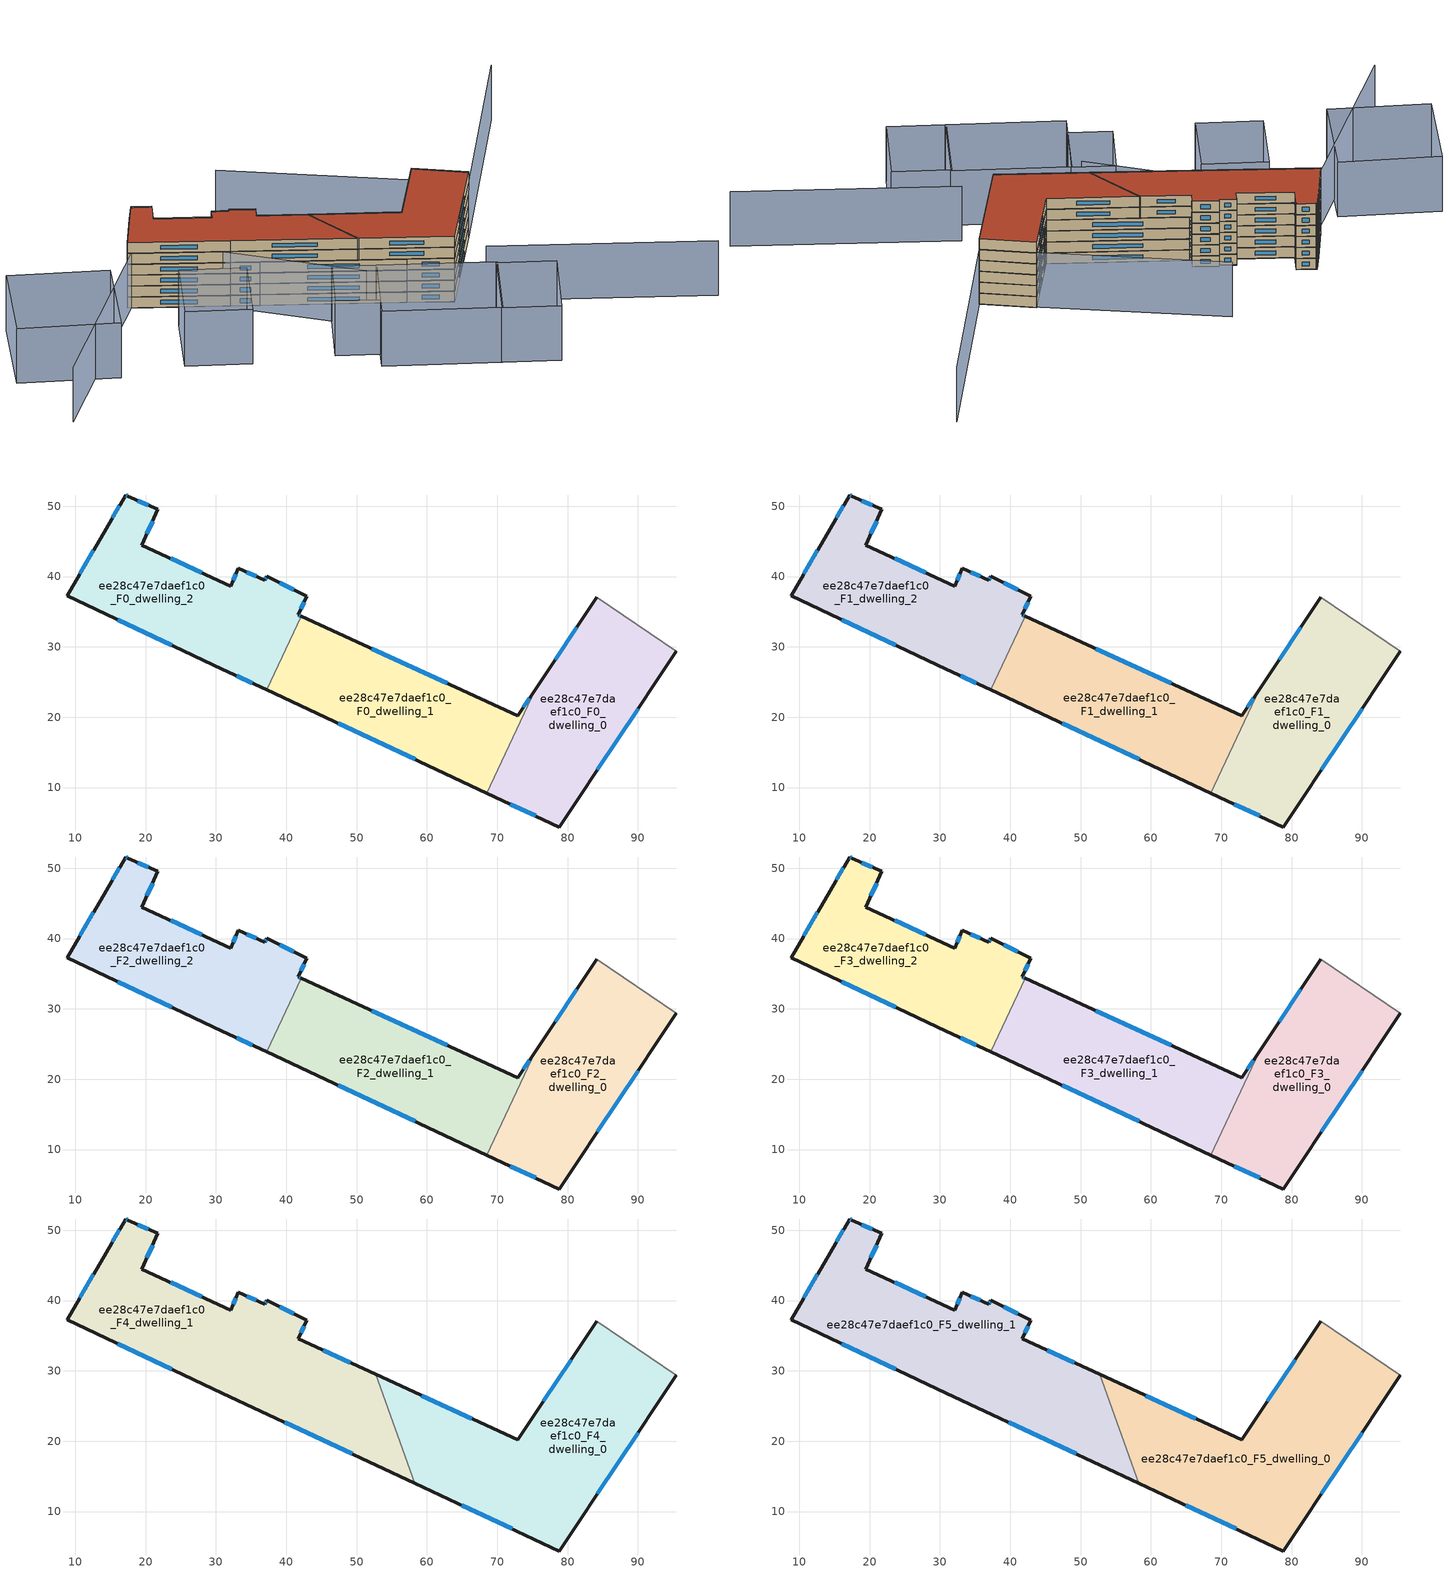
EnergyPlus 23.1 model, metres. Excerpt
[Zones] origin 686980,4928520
ee28c47e7daef1c0_F0_dwelling_0
 floor ground (EU_floor_Construction): 78.81,4.39 95.43,29.36 84.15,37.07 75.37,23.88 68.5,9.22 z0
 wall outside (EU_wall_Construction): 75.37,23.88 84.15,37.07 / 95.43,29.36 78.81,4.39 68.5,9.22 z0:3
 wall to ee28c47e7daef1c0_F0_dwelling_1 (EU_wall_Construction): 68.5,9.22 75.37,23.88 z0:3
 wall adiabatic (EU_wall_Construction): 84.15,37.07 95.43,29.36 z0:3
 window (EU_Window_Construction): 75.46,5.96 71.85,7.65 / 78.22,28.17 81.3,32.78 / 90.03,21.24 84.22,12.51 z0.98:2.02
ee28c47e7daef1c0_F0_dwelling_1
 floor ground (EU_floor_Construction): 68.5,9.22 75.37,23.88 72.91,20.19 42.16,34.37 37.24,23.88 z0
 wall outside (EU_wall_Construction): 68.5,9.22 37.24,23.88 / 42.16,34.37 72.91,20.19 75.37,23.88 z0:3
 wall to ee28c47e7daef1c0_F0_dwelling_2 (EU_wall_Construction): 37.24,23.88 42.16,34.37 z0:3
 window (EU_Window_Construction): 58.33,13.99 47.4,19.11 / 52.16,29.76 62.91,24.8 / 73.71,21.39 74.57,22.68 z0.98:2.02
ee28c47e7daef1c0_F0_dwelling_2
 floor ground (EU_floor_Construction): 37.24,23.88 42.16,34.37 41.66,34.6 42.93,37.21 37.19,40.02 36.94,39.5 33.16,41.15 32.09,38.63 19.43,44.47 21.73,49.54 17.47,51.41 17.17,51.6 14.36,46.81 8.86,37.29 30.89,26.85 z0
 wall outside (EU_wall_Construction): 37.24,23.88 30.89,26.85 8.86,37.29 14.36,46.81 17.17,51.6 17.47,51.41 21.73,49.54 19.43,44.47 32.09,38.63 33.16,41.15 36.94,39.5 37.19,40.02 42.93,37.21 41.66,34.6 42.16,34.37 z0:3
 window (EU_Window_Construction): 39.06,39.11 41.07,38.12 / 42.52,36.36 42.08,35.45 / 41.82,34.53 42,34.45 / 35.17,24.84 32.96,25.88 / 23.73,30.25 16.03,33.89 / 10.65,40.39 12.58,43.71 / 15.28,48.37 16.25,50.04 / 17.27,51.54 17.37,51.47 / 18.86,50.8 20.35,50.15 / 20.99,47.89 20.18,46.12 / 23.55,42.57 27.98,40.53 / 32.44,39.45 32.82,40.33 / 34.39,40.61 35.71,40.04 / 37.03,39.67 37.11,39.85 z0.98:2.02
ee28c47e7daef1c0_F1_dwelling_0
 floor to ee28c47e7daef1c0_F0_dwelling_0 (EU_floor_Construction): 78.81,4.39 95.43,29.36 84.15,37.07 75.37,23.88 68.5,9.22 z3
 wall outside (EU_wall_Construction): 75.37,23.88 84.15,37.07 / 95.43,29.36 78.81,4.39 68.5,9.22 z3:6
 wall to ee28c47e7daef1c0_F1_dwelling_1 (EU_wall_Construction): 68.5,9.22 75.37,23.88 z3:6
 wall adiabatic (EU_wall_Construction): 84.15,37.07 95.43,29.36 z3:6
 window (EU_Window_Construction): 75.46,5.96 71.85,7.65 / 78.22,28.17 81.3,32.78 / 90.03,21.24 84.22,12.51 z3.98:5.02
ee28c47e7daef1c0_F1_dwelling_1
 floor to ee28c47e7daef1c0_F0_dwelling_1 (EU_floor_Construction): 68.5,9.22 75.37,23.88 72.91,20.19 42.16,34.37 37.24,23.88 z3
 wall outside (EU_wall_Construction): 68.5,9.22 37.24,23.88 / 42.16,34.37 72.91,20.19 75.37,23.88 z3:6
 wall to ee28c47e7daef1c0_F1_dwelling_2 (EU_wall_Construction): 37.24,23.88 42.16,34.37 z3:6
 window (EU_Window_Construction): 58.33,13.99 47.4,19.11 / 52.16,29.76 62.91,24.8 / 73.71,21.39 74.57,22.68 z3.98:5.02
ee28c47e7daef1c0_F1_dwelling_2
 floor to ee28c47e7daef1c0_F0_dwelling_2 (EU_floor_Construction): 37.24,23.88 42.16,34.37 41.66,34.6 42.93,37.21 37.19,40.02 36.94,39.5 33.16,41.15 32.09,38.63 19.43,44.47 21.73,49.54 17.47,51.41 17.17,51.6 14.36,46.81 8.86,37.29 30.89,26.85 z3
 wall outside (EU_wall_Construction): 37.24,23.88 30.89,26.85 8.86,37.29 14.36,46.81 17.17,51.6 17.47,51.41 21.73,49.54 19.43,44.47 32.09,38.63 33.16,41.15 36.94,39.5 37.19,40.02 42.93,37.21 41.66,34.6 42.16,34.37 z3:6
 window (EU_Window_Construction): 39.06,39.11 41.07,38.12 / 42.52,36.36 42.08,35.45 / 41.82,34.53 42,34.45 / 35.17,24.84 32.96,25.88 / 23.73,30.25 16.03,33.89 / 10.65,40.39 12.58,43.71 / 15.28,48.37 16.25,50.04 / 17.27,51.54 17.37,51.47 / 18.86,50.8 20.35,50.15 / 20.99,47.89 20.18,46.12 / 23.55,42.57 27.98,40.53 / 32.44,39.45 32.82,40.33 / 34.39,40.61 35.71,40.04 / 37.03,39.67 37.11,39.85 z3.98:5.02
ee28c47e7daef1c0_F2_dwelling_0
 floor to ee28c47e7daef1c0_F1_dwelling_0 (EU_floor_Construction): 78.81,4.39 95.43,29.36 84.15,37.07 75.37,23.88 68.5,9.22 z6
 wall outside (EU_wall_Construction): 75.37,23.88 84.15,37.07 / 95.43,29.36 78.81,4.39 68.5,9.22 z6:9
 wall to ee28c47e7daef1c0_F2_dwelling_1 (EU_wall_Construction): 68.5,9.22 75.37,23.88 z6:9
 wall adiabatic (EU_wall_Construction): 84.15,37.07 95.43,29.36 z6:9
 window (EU_Window_Construction): 75.46,5.96 71.85,7.65 / 78.22,28.17 81.3,32.78 / 90.03,21.24 84.22,12.51 z6.98:8.02
ee28c47e7daef1c0_F2_dwelling_1
 floor to ee28c47e7daef1c0_F1_dwelling_1 (EU_floor_Construction): 68.5,9.22 75.37,23.88 72.91,20.19 42.16,34.37 37.24,23.88 z6
 wall outside (EU_wall_Construction): 68.5,9.22 37.24,23.88 / 42.16,34.37 72.91,20.19 75.37,23.88 z6:9
 wall to ee28c47e7daef1c0_F2_dwelling_2 (EU_wall_Construction): 37.24,23.88 42.16,34.37 z6:9
 window (EU_Window_Construction): 58.33,13.99 47.4,19.11 / 52.16,29.76 62.91,24.8 / 73.71,21.39 74.57,22.68 z6.98:8.02
ee28c47e7daef1c0_F2_dwelling_2
 floor to ee28c47e7daef1c0_F1_dwelling_2 (EU_floor_Construction): 37.24,23.88 42.16,34.37 41.66,34.6 42.93,37.21 37.19,40.02 36.94,39.5 33.16,41.15 32.09,38.63 19.43,44.47 21.73,49.54 17.47,51.41 17.17,51.6 14.36,46.81 8.86,37.29 30.89,26.85 z6
 wall outside (EU_wall_Construction): 37.24,23.88 30.89,26.85 8.86,37.29 14.36,46.81 17.17,51.6 17.47,51.41 21.73,49.54 19.43,44.47 32.09,38.63 33.16,41.15 36.94,39.5 37.19,40.02 42.93,37.21 41.66,34.6 42.16,34.37 z6:9
 window (EU_Window_Construction): 39.06,39.11 41.07,38.12 / 42.52,36.36 42.08,35.45 / 41.82,34.53 42,34.45 / 35.17,24.84 32.96,25.88 / 23.73,30.25 16.03,33.89 / 10.65,40.39 12.58,43.71 / 15.28,48.37 16.25,50.04 / 17.27,51.54 17.37,51.47 / 18.86,50.8 20.35,50.15 / 20.99,47.89 20.18,46.12 / 23.55,42.57 27.98,40.53 / 32.44,39.45 32.82,40.33 / 34.39,40.61 35.71,40.04 / 37.03,39.67 37.11,39.85 z6.98:8.02
ee28c47e7daef1c0_F3_dwelling_0
 floor to ee28c47e7daef1c0_F2_dwelling_0 (EU_floor_Construction): 78.81,4.39 95.43,29.36 84.15,37.07 75.37,23.88 68.5,9.22 z9
 wall outside (EU_wall_Construction): 75.37,23.88 84.15,37.07 / 95.43,29.36 78.81,4.39 68.5,9.22 z9:12
 wall to ee28c47e7daef1c0_F3_dwelling_1 (EU_wall_Construction): 68.5,9.22 75.37,23.88 z9:12
 wall adiabatic (EU_wall_Construction): 84.15,37.07 95.43,29.36 z9:12
 window (EU_Window_Construction): 75.46,5.96 71.85,7.65 / 78.22,28.17 81.3,32.78 / 90.03,21.24 84.22,12.51 z9.98:11.02
ee28c47e7daef1c0_F3_dwelling_1
 floor to ee28c47e7daef1c0_F2_dwelling_1 (EU_floor_Construction): 68.5,9.22 75.37,23.88 72.91,20.19 42.16,34.37 37.24,23.88 z9
 wall outside (EU_wall_Construction): 68.5,9.22 37.24,23.88 / 42.16,34.37 72.91,20.19 75.37,23.88 z9:12
 wall to ee28c47e7daef1c0_F3_dwelling_2 (EU_wall_Construction): 37.24,23.88 42.16,34.37 z9:12
 window (EU_Window_Construction): 58.33,13.99 47.4,19.11 / 52.16,29.76 62.91,24.8 / 73.71,21.39 74.57,22.68 z9.98:11.02
ee28c47e7daef1c0_F3_dwelling_2
 floor to ee28c47e7daef1c0_F2_dwelling_2 (EU_floor_Construction): 37.24,23.88 42.16,34.37 41.66,34.6 42.93,37.21 37.19,40.02 36.94,39.5 33.16,41.15 32.09,38.63 19.43,44.47 21.73,49.54 17.47,51.41 17.17,51.6 14.36,46.81 8.86,37.29 30.89,26.85 z9
 wall outside (EU_wall_Construction): 37.24,23.88 30.89,26.85 8.86,37.29 14.36,46.81 17.17,51.6 17.47,51.41 21.73,49.54 19.43,44.47 32.09,38.63 33.16,41.15 36.94,39.5 37.19,40.02 42.93,37.21 41.66,34.6 42.16,34.37 z9:12
 window (EU_Window_Construction): 39.06,39.11 41.07,38.12 / 42.52,36.36 42.08,35.45 / 41.82,34.53 42,34.45 / 35.17,24.84 32.96,25.88 / 23.73,30.25 16.03,33.89 / 10.65,40.39 12.58,43.71 / 15.28,48.37 16.25,50.04 / 17.27,51.54 17.37,51.47 / 18.86,50.8 20.35,50.15 / 20.99,47.89 20.18,46.12 / 23.55,42.57 27.98,40.53 / 32.44,39.45 32.82,40.33 / 34.39,40.61 35.71,40.04 / 37.03,39.67 37.11,39.85 z9.98:11.02
ee28c47e7daef1c0_F4_dwelling_0
 floor to ee28c47e7daef1c0_F3_dwelling_0 (EU_floor_Construction): 78.81,4.39 95.43,29.36 84.15,37.07 75.37,23.88 68.5,9.22 z12
 floor to ee28c47e7daef1c0_F3_dwelling_1 (EU_floor_Construction): 68.5,9.22 75.37,23.88 72.91,20.19 52.71,29.51 58.25,14.03 z12
 wall outside (EU_wall_Construction): 95.43,29.36 78.81,4.39 58.25,14.03 / 52.71,29.51 72.91,20.19 84.15,37.07 z12:15
 wall to ee28c47e7daef1c0_F4_dwelling_1 (EU_wall_Construction): 58.25,14.03 52.71,29.51 z12:15
 wall adiabatic (EU_wall_Construction): 84.15,37.07 95.43,29.36 z12:15
 window (EU_Window_Construction): 90.03,21.24 84.22,12.51 / 72.13,7.52 64.94,10.89 / 59.28,26.48 66.34,23.22 / 76.57,25.68 80.5,31.58 z12.98:14.02
ee28c47e7daef1c0_F4_dwelling_1
 floor to ee28c47e7daef1c0_F3_dwelling_2 (EU_floor_Construction): 37.24,23.88 42.16,34.37 41.66,34.6 42.93,37.21 37.19,40.02 36.94,39.5 33.16,41.15 32.09,38.63 19.43,44.47 21.73,49.54 17.47,51.41 17.17,51.6 14.36,46.81 8.86,37.29 30.89,26.85 z12
 floor to ee28c47e7daef1c0_F3_dwelling_1 (EU_floor_Construction): 58.25,14.03 52.71,29.51 42.16,34.37 37.24,23.88 z12
 wall outside (EU_wall_Construction): 58.25,14.03 30.89,26.85 8.86,37.29 14.36,46.81 17.17,51.6 17.47,51.41 21.73,49.54 19.43,44.47 32.09,38.63 33.16,41.15 36.94,39.5 37.19,40.02 42.93,37.21 41.66,34.6 52.71,29.51 z12:15
 window (EU_Window_Construction): 39.06,39.11 41.07,38.12 / 42.52,36.36 42.08,35.45 / 45.26,32.94 49.12,31.16 / 49.35,18.2 39.79,22.68 / 23.73,30.25 16.03,33.89 / 10.65,40.39 12.58,43.71 / 15.28,48.37 16.25,50.04 / 17.27,51.54 17.37,51.47 / 18.86,50.8 20.35,50.15 / 20.99,47.89 20.18,46.12 / 23.55,42.57 27.98,40.53 / 32.44,39.45 32.82,40.33 / 34.39,40.61 35.71,40.04 / 37.03,39.67 37.11,39.85 z12.98:14.02
ee28c47e7daef1c0_F5_dwelling_0
 floor to ee28c47e7daef1c0_F4_dwelling_0 (EU_floor_Construction): 78.81,4.39 95.43,29.36 84.15,37.07 72.91,20.19 52.71,29.51 58.25,14.03 z15
 wall outside (EU_wall_Construction): 95.43,29.36 78.81,4.39 58.25,14.03 / 52.71,29.51 72.91,20.19 84.15,37.07 z15:18
 wall to ee28c47e7daef1c0_F5_dwelling_1 (EU_wall_Construction): 58.25,14.03 52.71,29.51 z15:18
 wall adiabatic (EU_wall_Construction): 84.15,37.07 95.43,29.36 z15:18
 window (EU_Window_Construction): 90.03,21.24 84.22,12.51 / 72.13,7.52 64.94,10.89 / 59.28,26.48 66.34,23.22 / 76.57,25.68 80.5,31.58 z15.98:17.02
 roof outside (EU_roof_Construction): 95.43,29.36 78.81,4.39 58.25,14.03 52.71,29.51 72.91,20.19 84.15,37.07 z18
ee28c47e7daef1c0_F5_dwelling_1
 floor to ee28c47e7daef1c0_F4_dwelling_1 (EU_floor_Construction): 58.25,14.03 52.71,29.51 41.66,34.6 42.93,37.21 37.19,40.02 36.94,39.5 33.16,41.15 32.09,38.63 19.43,44.47 21.73,49.54 17.47,51.41 17.17,51.6 14.36,46.81 8.86,37.29 30.89,26.85 z15
 wall outside (EU_wall_Construction): 58.25,14.03 30.89,26.85 8.86,37.29 14.36,46.81 17.17,51.6 17.47,51.41 21.73,49.54 19.43,44.47 32.09,38.63 33.16,41.15 36.94,39.5 37.19,40.02 42.93,37.21 41.66,34.6 52.71,29.51 z15:18
 window (EU_Window_Construction): 39.06,39.11 41.07,38.12 / 42.52,36.36 42.08,35.45 / 45.26,32.94 49.12,31.16 / 49.35,18.2 39.79,22.68 / 23.73,30.25 16.03,33.89 / 10.65,40.39 12.58,43.71 / 15.28,48.37 16.25,50.04 / 17.27,51.54 17.37,51.47 / 18.86,50.8 20.35,50.15 / 20.99,47.89 20.18,46.12 / 23.55,42.57 27.98,40.53 / 32.44,39.45 32.82,40.33 / 34.39,40.61 35.71,40.04 / 37.03,39.67 37.11,39.85 z15.98:17.02
 roof outside (EU_roof_Construction): 42.93,37.21 41.66,34.6 52.71,29.51 58.25,14.03 30.89,26.85 8.86,37.29 14.36,46.81 17.17,51.6 17.47,51.41 21.73,49.54 19.43,44.47 32.09,38.63 33.16,41.15 36.94,39.5 37.19,40.02 z18
shading: -26.56,-3.48 13.77,41.48 / 13.77,41.48 55.22,4.3 / 135.29,-21.41 85.61,1.42 / 125.07,75.23 95.43,29.36 / 95.43,29.36 45.1,61.88 / 88.86,-31.11 75.8,-25.36 / 75.8,-25.36 84.17,-6.37 / 84.17,-6.37 97.23,-12.13 / 97.23,-12.13 88.86,-31.11 / 76.08,-25.48 49.88,-13.94 / 49.88,-13.94 58.44,5.49 / 58.44,5.49 84.64,-6.05 / 84.64,-6.05 76.08,-25.48 / 58.67,5.49 52.08,-9.07 / 52.08,-9.07 42.41,-4.69 / 42.41,-4.69 49,9.86 / 49,9.86 58.67,5.49 / 8.54,7.2 16.09,24.82 / 16.09,24.82 30.89,18.48 / 30.89,18.48 23.34,0.86 / 23.34,0.86 8.54,7.2 / -7.1,9.51 -30.15,18.51 / -30.15,18.51 -21.26,41.3 / -21.26,41.3 1.8,32.3 / 1.8,32.3 -7.1,9.51 z0:15
[Building]
EU S2 Campaign: North Axis=0; Terrain=City; Solar Distribution=FullExterior
[Site:Location]
Bologna: Latitude=44.5; Longitude=11.25; Time Zone=1; Elevation=37
[SizingPeriod:WeatherFileDays]
AnnualSizingPeriod: Begin Month=1; Begin Day of Month=1; End Month=12; End Day of Month=31; Day of Week for Start Day=Monday; Use Weather File Daylight Saving Period=No; Use Weather File Rain and Snow Indicators=No
[MATERIAL]
EU_InternalMass_Material: Roughness=MediumRough; Thickness=0.1; Conductivity=1; Density=1800; Specific Heat=900; Thermal Absorptance=0.9; Solar Absorptance=0.7; Visible Absorptance=0.7
[MATERIAL:NOMASS] Roughness=MediumRough; Thermal Absorptance=0.9; Solar Absorptance=0.7; Visible Absorptance=0.7
Name | Thermal Resistance
EU_wall_NoMass | 0.905828
EU_roof_NoMass | 0.37593
EU_floor_NoMass | 0.67114
[WINDOWMATERIAL:SIMPLEGLAZINGSYSTEM]
EU_Window_SimpleGlazing: UFactor=4.52486; Solar Heat Gain Coefficient=0.85; Visible Transmittance=0.85
[CONSTRUCTION]
EU_wall_Construction: EU_wall_NoMass
EU_roof_Construction: EU_roof_NoMass
EU_floor_Construction: EU_floor_NoMass
EU_InternalMass_Construction: EU_InternalMass_Material
EU_Window_Construction: EU_Window_SimpleGlazing
[ZONE] Type=1; Multiplier=1; Ceiling Height=autocalculate; Floor Area=autocalculate; Part of Total Floor Area=Yes
Name | Volume
ee28c47e7daef1c0_F0_dwelling_0; ee28c47e7daef1c0_F1_dwelling_0; ee28c47e7daef1c0_F2_dwelling_0; ee28c47e7daef1c0_F3_dwelling_0 | 1216.1
ee28c47e7daef1c0_F4_dwelling_0; ee28c47e7daef1c0_F5_dwelling_0 | 1824.11
ee28c47e7daef1c0_F0_dwelling_1; ee28c47e7daef1c0_F1_dwelling_1; ee28c47e7daef1c0_F2_dwelling_1; ee28c47e7daef1c0_F3_dwelling_1; ee28c47e7daef1c0_F0_dwelling_2; ee28c47e7daef1c0_F1_dwelling_2; ee28c47e7daef1c0_F2_dwelling_2; ee28c47e7daef1c0_F3_dwelling_2 | 1216.07
ee28c47e7daef1c0_F4_dwelling_1; ee28c47e7daef1c0_F5_dwelling_1 | 1824.14
[INTERNALMASS] Construction=EU_InternalMass_Construction
Name | Zone or ZoneList | Surface Area
ee28c47e7daef1c0_F0_dwelling_0_EU_InternalMass | ee28c47e7daef1c0_F0_dwelling_0 | 405.365
ee28c47e7daef1c0_F0_dwelling_1_EU_InternalMass | ee28c47e7daef1c0_F0_dwelling_1 | 405.356
ee28c47e7daef1c0_F0_dwelling_2_EU_InternalMass | ee28c47e7daef1c0_F0_dwelling_2 | 405.358
ee28c47e7daef1c0_F1_dwelling_0_EU_InternalMass | ee28c47e7daef1c0_F1_dwelling_0 | 405.365
ee28c47e7daef1c0_F1_dwelling_1_EU_InternalMass | ee28c47e7daef1c0_F1_dwelling_1 | 405.356
ee28c47e7daef1c0_F1_dwelling_2_EU_InternalMass | ee28c47e7daef1c0_F1_dwelling_2 | 405.358
ee28c47e7daef1c0_F2_dwelling_0_EU_InternalMass | ee28c47e7daef1c0_F2_dwelling_0 | 405.365
ee28c47e7daef1c0_F2_dwelling_1_EU_InternalMass | ee28c47e7daef1c0_F2_dwelling_1 | 405.356
ee28c47e7daef1c0_F2_dwelling_2_EU_InternalMass | ee28c47e7daef1c0_F2_dwelling_2 | 405.358
ee28c47e7daef1c0_F3_dwelling_0_EU_InternalMass | ee28c47e7daef1c0_F3_dwelling_0 | 405.365
ee28c47e7daef1c0_F3_dwelling_1_EU_InternalMass | ee28c47e7daef1c0_F3_dwelling_1 | 405.356
ee28c47e7daef1c0_F3_dwelling_2_EU_InternalMass | ee28c47e7daef1c0_F3_dwelling_2 | 405.358
ee28c47e7daef1c0_F4_dwelling_0_EU_InternalMass | ee28c47e7daef1c0_F4_dwelling_0 | 608.039
ee28c47e7daef1c0_F4_dwelling_1_EU_InternalMass | ee28c47e7daef1c0_F4_dwelling_1 | 608.046
ee28c47e7daef1c0_F5_dwelling_0_EU_InternalMass | ee28c47e7daef1c0_F5_dwelling_0 | 608.039
ee28c47e7daef1c0_F5_dwelling_1_EU_InternalMass | ee28c47e7daef1c0_F5_dwelling_1 | 608.046
[OTHEREQUIPMENT] Fuel Type=Electricity; Design Level Calculation Method=Watts/Area; Power per Zone Floor Area=1; Fraction Latent=0; Fraction Radiant=0; Fraction Lost=0; Carbon Dioxide Generation Rate=0; EndUse Subcategory=EU_Step8_InternalGains
Name | Zone or ZoneList or Space or SpaceList | Schedule
EU_Step8_InternalGain_ee28c47e7daef1c0_F0_dwelling_0_f000 | ee28c47e7daef1c0_F0_dwelling_0 | EU_Step8_GainSchedule_ee28c47e7daef1c0_F0_dwelling_0_f000
EU_Step8_InternalGain_ee28c47e7daef1c0_F0_dwelling_1_f000 | ee28c47e7daef1c0_F0_dwelling_1 | EU_Step8_GainSchedule_ee28c47e7daef1c0_F0_dwelling_1_f000
EU_Step8_InternalGain_ee28c47e7daef1c0_F0_dwelling_2_f000 | ee28c47e7daef1c0_F0_dwelling_2 | EU_Step8_GainSchedule_ee28c47e7daef1c0_F0_dwelling_2_f000
EU_Step8_InternalGain_ee28c47e7daef1c0_F1_dwelling_0_f000 | ee28c47e7daef1c0_F1_dwelling_0 | EU_Step8_GainSchedule_ee28c47e7daef1c0_F1_dwelling_0_f000
EU_Step8_InternalGain_ee28c47e7daef1c0_F1_dwelling_1_f000 | ee28c47e7daef1c0_F1_dwelling_1 | EU_Step8_GainSchedule_ee28c47e7daef1c0_F1_dwelling_1_f000
EU_Step8_InternalGain_ee28c47e7daef1c0_F1_dwelling_2_f000 | ee28c47e7daef1c0_F1_dwelling_2 | EU_Step8_GainSchedule_ee28c47e7daef1c0_F1_dwelling_2_f000
EU_Step8_InternalGain_ee28c47e7daef1c0_F2_dwelling_0_f000 | ee28c47e7daef1c0_F2_dwelling_0 | EU_Step8_GainSchedule_ee28c47e7daef1c0_F2_dwelling_0_f000
EU_Step8_InternalGain_ee28c47e7daef1c0_F2_dwelling_1_f000 | ee28c47e7daef1c0_F2_dwelling_1 | EU_Step8_GainSchedule_ee28c47e7daef1c0_F2_dwelling_1_f000
EU_Step8_InternalGain_ee28c47e7daef1c0_F2_dwelling_2_f000 | ee28c47e7daef1c0_F2_dwelling_2 | EU_Step8_GainSchedule_ee28c47e7daef1c0_F2_dwelling_2_f000
EU_Step8_InternalGain_ee28c47e7daef1c0_F3_dwelling_0_f000 | ee28c47e7daef1c0_F3_dwelling_0 | EU_Step8_GainSchedule_ee28c47e7daef1c0_F3_dwelling_0_f000
EU_Step8_InternalGain_ee28c47e7daef1c0_F3_dwelling_1_f000 | ee28c47e7daef1c0_F3_dwelling_1 | EU_Step8_GainSchedule_ee28c47e7daef1c0_F3_dwelling_1_f000
EU_Step8_InternalGain_ee28c47e7daef1c0_F3_dwelling_2_f000 | ee28c47e7daef1c0_F3_dwelling_2 | EU_Step8_GainSchedule_ee28c47e7daef1c0_F3_dwelling_2_f000
EU_Step8_InternalGain_ee28c47e7daef1c0_F4_dwelling_0_f000 | ee28c47e7daef1c0_F4_dwelling_0 | EU_Step8_GainSchedule_ee28c47e7daef1c0_F4_dwelling_0_f000
EU_Step8_InternalGain_ee28c47e7daef1c0_F4_dwelling_1_f000 | ee28c47e7daef1c0_F4_dwelling_1 | EU_Step8_GainSchedule_ee28c47e7daef1c0_F4_dwelling_1_f000
EU_Step8_InternalGain_ee28c47e7daef1c0_F5_dwelling_0_f000 | ee28c47e7daef1c0_F5_dwelling_0 | EU_Step8_GainSchedule_ee28c47e7daef1c0_F5_dwelling_0_f000
EU_Step8_InternalGain_ee28c47e7daef1c0_F5_dwelling_1_f000 | ee28c47e7daef1c0_F5_dwelling_1 | EU_Step8_GainSchedule_ee28c47e7daef1c0_F5_dwelling_1_f000
[ZONEVENTILATION:DESIGNFLOWRATE] Schedule=EU_AlwaysOn; Design Flow Rate Calculation Method=AirChanges/Hour; Air Changes per Hour=0.73129; Ventilation Type=Natural; Fan Pressure Rise=0; Fan Total Efficiency=1; Constant Term Coefficient=1; Temperature Term Coefficient=0; Velocity Term Coefficient=0; Velocity Squared Term Coefficient=0; Minimum Indoor Temperature=-100; Maximum Indoor Temperature=100; Delta Temperature=-100; Minimum Outdoor Temperature=-100; Maximum Outdoor Temperature=100; Maximum Wind Speed=40
Name | Zone or ZoneList or Space or SpaceList
EU_ConstantAir_ee28c47e7daef1c0_F0_dwelling_0 | ee28c47e7daef1c0_F0_dwelling_0
EU_ConstantAir_ee28c47e7daef1c0_F0_dwelling_1 | ee28c47e7daef1c0_F0_dwelling_1
EU_ConstantAir_ee28c47e7daef1c0_F0_dwelling_2 | ee28c47e7daef1c0_F0_dwelling_2
EU_ConstantAir_ee28c47e7daef1c0_F1_dwelling_0 | ee28c47e7daef1c0_F1_dwelling_0
EU_ConstantAir_ee28c47e7daef1c0_F1_dwelling_1 | ee28c47e7daef1c0_F1_dwelling_1
EU_ConstantAir_ee28c47e7daef1c0_F1_dwelling_2 | ee28c47e7daef1c0_F1_dwelling_2
EU_ConstantAir_ee28c47e7daef1c0_F2_dwelling_0 | ee28c47e7daef1c0_F2_dwelling_0
EU_ConstantAir_ee28c47e7daef1c0_F2_dwelling_1 | ee28c47e7daef1c0_F2_dwelling_1
EU_ConstantAir_ee28c47e7daef1c0_F2_dwelling_2 | ee28c47e7daef1c0_F2_dwelling_2
EU_ConstantAir_ee28c47e7daef1c0_F3_dwelling_0 | ee28c47e7daef1c0_F3_dwelling_0
EU_ConstantAir_ee28c47e7daef1c0_F3_dwelling_1 | ee28c47e7daef1c0_F3_dwelling_1
EU_ConstantAir_ee28c47e7daef1c0_F3_dwelling_2 | ee28c47e7daef1c0_F3_dwelling_2
EU_ConstantAir_ee28c47e7daef1c0_F4_dwelling_0 | ee28c47e7daef1c0_F4_dwelling_0
EU_ConstantAir_ee28c47e7daef1c0_F4_dwelling_1 | ee28c47e7daef1c0_F4_dwelling_1
EU_ConstantAir_ee28c47e7daef1c0_F5_dwelling_0 | ee28c47e7daef1c0_F5_dwelling_0
EU_ConstantAir_ee28c47e7daef1c0_F5_dwelling_1 | ee28c47e7daef1c0_F5_dwelling_1
[HVACTEMPLATE:THERMOSTAT] Constant Heating Setpoint=20; Constant Cooling Setpoint=50
EU_HeatOnly_ee28c47e7daef1c0_F0_dwelling_0; EU_HeatOnly_ee28c47e7daef1c0_F0_dwelling_1; EU_HeatOnly_ee28c47e7daef1c0_F0_dwelling_2; EU_HeatOnly_ee28c47e7daef1c0_F1_dwelling_0; EU_HeatOnly_ee28c47e7daef1c0_F1_dwelling_1; EU_HeatOnly_ee28c47e7daef1c0_F1_dwelling_2; EU_HeatOnly_ee28c47e7daef1c0_F2_dwelling_0; EU_HeatOnly_ee28c47e7daef1c0_F2_dwelling_1; EU_HeatOnly_ee28c47e7daef1c0_F2_dwelling_2; EU_HeatOnly_ee28c47e7daef1c0_F3_dwelling_0; EU_HeatOnly_ee28c47e7daef1c0_F3_dwelling_1; EU_HeatOnly_ee28c47e7daef1c0_F3_dwelling_2; EU_HeatOnly_ee28c47e7daef1c0_F4_dwelling_0; EU_HeatOnly_ee28c47e7daef1c0_F4_dwelling_1; EU_HeatOnly_ee28c47e7daef1c0_F5_dwelling_0; EU_HeatOnly_ee28c47e7daef1c0_F5_dwelling_1
[HVACTEMPLATE:ZONE:IDEALLOADSAIRSYSTEM] System Availability Schedule=EU_AlwaysOn; Maximum Heating Supply Air Temperature=50; Minimum Cooling Supply Air Temperature=13; Maximum Heating Supply Air Humidity Ratio=0.0156; Minimum Cooling Supply Air Humidity Ratio=0.0077; Heating Limit=NoLimit; Cooling Limit=NoLimit; Heating Availability Schedule=EU_AlwaysOn; Cooling Availability Schedule=EU_CoolingOff; Dehumidification Control Type=ConstantSensibleHeatRatio; Cooling Sensible Heat Ratio=0.7; Dehumidification Setpoint=60; Humidification Control Type=None; Humidification Setpoint=30; Outdoor Air Method=None; Outdoor Air Flow Rate per Person=0.00944; Outdoor Air Flow Rate per Zone Floor Area=0; Outdoor Air Flow Rate per Zone=0; Demand Controlled Ventilation Type=None; Outdoor Air Economizer Type=NoEconomizer; Heat Recovery Type=None; Sensible Heat Recovery Effectiveness=0.7; Latent Heat Recovery Effectiveness=0.65
Name | Template Thermostat
ee28c47e7daef1c0_F0_dwelling_0 | EU_HeatOnly_ee28c47e7daef1c0_F0_dwelling_0
ee28c47e7daef1c0_F0_dwelling_1 | EU_HeatOnly_ee28c47e7daef1c0_F0_dwelling_1
ee28c47e7daef1c0_F0_dwelling_2 | EU_HeatOnly_ee28c47e7daef1c0_F0_dwelling_2
ee28c47e7daef1c0_F1_dwelling_0 | EU_HeatOnly_ee28c47e7daef1c0_F1_dwelling_0
ee28c47e7daef1c0_F1_dwelling_1 | EU_HeatOnly_ee28c47e7daef1c0_F1_dwelling_1
ee28c47e7daef1c0_F1_dwelling_2 | EU_HeatOnly_ee28c47e7daef1c0_F1_dwelling_2
ee28c47e7daef1c0_F2_dwelling_0 | EU_HeatOnly_ee28c47e7daef1c0_F2_dwelling_0
ee28c47e7daef1c0_F2_dwelling_1 | EU_HeatOnly_ee28c47e7daef1c0_F2_dwelling_1
ee28c47e7daef1c0_F2_dwelling_2 | EU_HeatOnly_ee28c47e7daef1c0_F2_dwelling_2
ee28c47e7daef1c0_F3_dwelling_0 | EU_HeatOnly_ee28c47e7daef1c0_F3_dwelling_0
ee28c47e7daef1c0_F3_dwelling_1 | EU_HeatOnly_ee28c47e7daef1c0_F3_dwelling_1
ee28c47e7daef1c0_F3_dwelling_2 | EU_HeatOnly_ee28c47e7daef1c0_F3_dwelling_2
ee28c47e7daef1c0_F4_dwelling_0 | EU_HeatOnly_ee28c47e7daef1c0_F4_dwelling_0
ee28c47e7daef1c0_F4_dwelling_1 | EU_HeatOnly_ee28c47e7daef1c0_F4_dwelling_1
ee28c47e7daef1c0_F5_dwelling_0 | EU_HeatOnly_ee28c47e7daef1c0_F5_dwelling_0
ee28c47e7daef1c0_F5_dwelling_1 | EU_HeatOnly_ee28c47e7daef1c0_F5_dwelling_1
[SIZING:ZONE] Zone Cooling Design Supply Air Temperature Input Method=SupplyAirTemperature; Zone Cooling Design Supply Air Temperature=13; Zone Heating Design Supply Air Temperature Input Method=SupplyAirTemperature; Zone Heating Design Supply Air Temperature=50; Zone Cooling Design Supply Air Humidity Ratio=0.008; Zone Heating Design Supply Air Humidity Ratio=0.008; Cooling Design Air Flow Method=DesignDay; Cooling Design Air Flow Rate=0; Cooling Minimum Air Flow per Zone Floor Area=0.000762; Cooling Minimum Air Flow=0; Cooling Minimum Air Flow Fraction=0.2; Heating Design Air Flow Method=DesignDay; Heating Design Air Flow Rate=0; Heating Maximum Air Flow per Zone Floor Area=0.002032; Heating Maximum Air Flow=0.141576; Heating Maximum Air Flow Fraction=0.3; Account for Dedicated Outdoor Air System=No; Dedicated Outdoor Air System Control Strategy=NeutralSupplyAir; Dedicated Outdoor Air Low Setpoint Temperature for Design=autosize; Dedicated Outdoor Air High Setpoint Temperature for Design=autosize; Zone Load Sizing Method=Sensible Load Only No Latent Load; Zone Latent Cooling Design Supply Air Humidity Ratio Input Method=HumidityRatioDifference; Zone Cooling Design Supply Air Humidity Ratio Difference=0.005; Zone Latent Heating Design Supply Air Humidity Ratio Input Method=HumidityRatioDifference; Zone Humidification Design Supply Air Humidity Ratio Difference=0.005
ee28c47e7daef1c0_F0_dwelling_0; ee28c47e7daef1c0_F0_dwelling_1; ee28c47e7daef1c0_F0_dwelling_2; ee28c47e7daef1c0_F1_dwelling_0; ee28c47e7daef1c0_F1_dwelling_1; ee28c47e7daef1c0_F1_dwelling_2; ee28c47e7daef1c0_F2_dwelling_0; ee28c47e7daef1c0_F2_dwelling_1; ee28c47e7daef1c0_F2_dwelling_2; ee28c47e7daef1c0_F3_dwelling_0; ee28c47e7daef1c0_F3_dwelling_1; ee28c47e7daef1c0_F3_dwelling_2; ee28c47e7daef1c0_F4_dwelling_0; ee28c47e7daef1c0_F4_dwelling_1; ee28c47e7daef1c0_F5_dwelling_0; ee28c47e7daef1c0_F5_dwelling_1
[SCHEDULE:CONSTANT]
Name | Hourly Value
EU_AlwaysOn | 1
EU_CoolingOff | 0
[SCHEDULE:FILE] Column Number=1; Rows to Skip at Top=0; Number of Hours of Data=8760; Column Separator=Comma; Interpolate to Timestep=No; Minutes per Item=60; Adjust Schedule for Daylight Savings=Yes
Name | File
EU_Step8_GainSchedule_ee28c47e7daef1c0_F0_dwelling_0_f000 | ../../schedules/ee28c47e7daef1c0/ee28c47e7daef1c0_F0_dwelling_0_f000_gain.csv
EU_Step8_GainSchedule_ee28c47e7daef1c0_F0_dwelling_1_f000 | ../../schedules/ee28c47e7daef1c0/ee28c47e7daef1c0_F0_dwelling_1_f000_gain.csv
EU_Step8_GainSchedule_ee28c47e7daef1c0_F0_dwelling_2_f000 | ../../schedules/ee28c47e7daef1c0/ee28c47e7daef1c0_F0_dwelling_2_f000_gain.csv
EU_Step8_GainSchedule_ee28c47e7daef1c0_F1_dwelling_0_f000 | ../../schedules/ee28c47e7daef1c0/ee28c47e7daef1c0_F1_dwelling_0_f000_gain.csv
EU_Step8_GainSchedule_ee28c47e7daef1c0_F1_dwelling_1_f000 | ../../schedules/ee28c47e7daef1c0/ee28c47e7daef1c0_F1_dwelling_1_f000_gain.csv
EU_Step8_GainSchedule_ee28c47e7daef1c0_F1_dwelling_2_f000 | ../../schedules/ee28c47e7daef1c0/ee28c47e7daef1c0_F1_dwelling_2_f000_gain.csv
EU_Step8_GainSchedule_ee28c47e7daef1c0_F2_dwelling_0_f000 | ../../schedules/ee28c47e7daef1c0/ee28c47e7daef1c0_F2_dwelling_0_f000_gain.csv
EU_Step8_GainSchedule_ee28c47e7daef1c0_F2_dwelling_1_f000 | ../../schedules/ee28c47e7daef1c0/ee28c47e7daef1c0_F2_dwelling_1_f000_gain.csv
EU_Step8_GainSchedule_ee28c47e7daef1c0_F2_dwelling_2_f000 | ../../schedules/ee28c47e7daef1c0/ee28c47e7daef1c0_F2_dwelling_2_f000_gain.csv
EU_Step8_GainSchedule_ee28c47e7daef1c0_F3_dwelling_0_f000 | ../../schedules/ee28c47e7daef1c0/ee28c47e7daef1c0_F3_dwelling_0_f000_gain.csv
EU_Step8_GainSchedule_ee28c47e7daef1c0_F3_dwelling_1_f000 | ../../schedules/ee28c47e7daef1c0/ee28c47e7daef1c0_F3_dwelling_1_f000_gain.csv
EU_Step8_GainSchedule_ee28c47e7daef1c0_F3_dwelling_2_f000 | ../../schedules/ee28c47e7daef1c0/ee28c47e7daef1c0_F3_dwelling_2_f000_gain.csv
EU_Step8_GainSchedule_ee28c47e7daef1c0_F4_dwelling_0_f000 | ../../schedules/ee28c47e7daef1c0/ee28c47e7daef1c0_F4_dwelling_0_f000_gain.csv
EU_Step8_GainSchedule_ee28c47e7daef1c0_F4_dwelling_1_f000 | ../../schedules/ee28c47e7daef1c0/ee28c47e7daef1c0_F4_dwelling_1_f000_gain.csv
EU_Step8_GainSchedule_ee28c47e7daef1c0_F5_dwelling_0_f000 | ../../schedules/ee28c47e7daef1c0/ee28c47e7daef1c0_F5_dwelling_0_f000_gain.csv
EU_Step8_GainSchedule_ee28c47e7daef1c0_F5_dwelling_1_f000 | ../../schedules/ee28c47e7daef1c0/ee28c47e7daef1c0_F5_dwelling_1_f000_gain.csv
